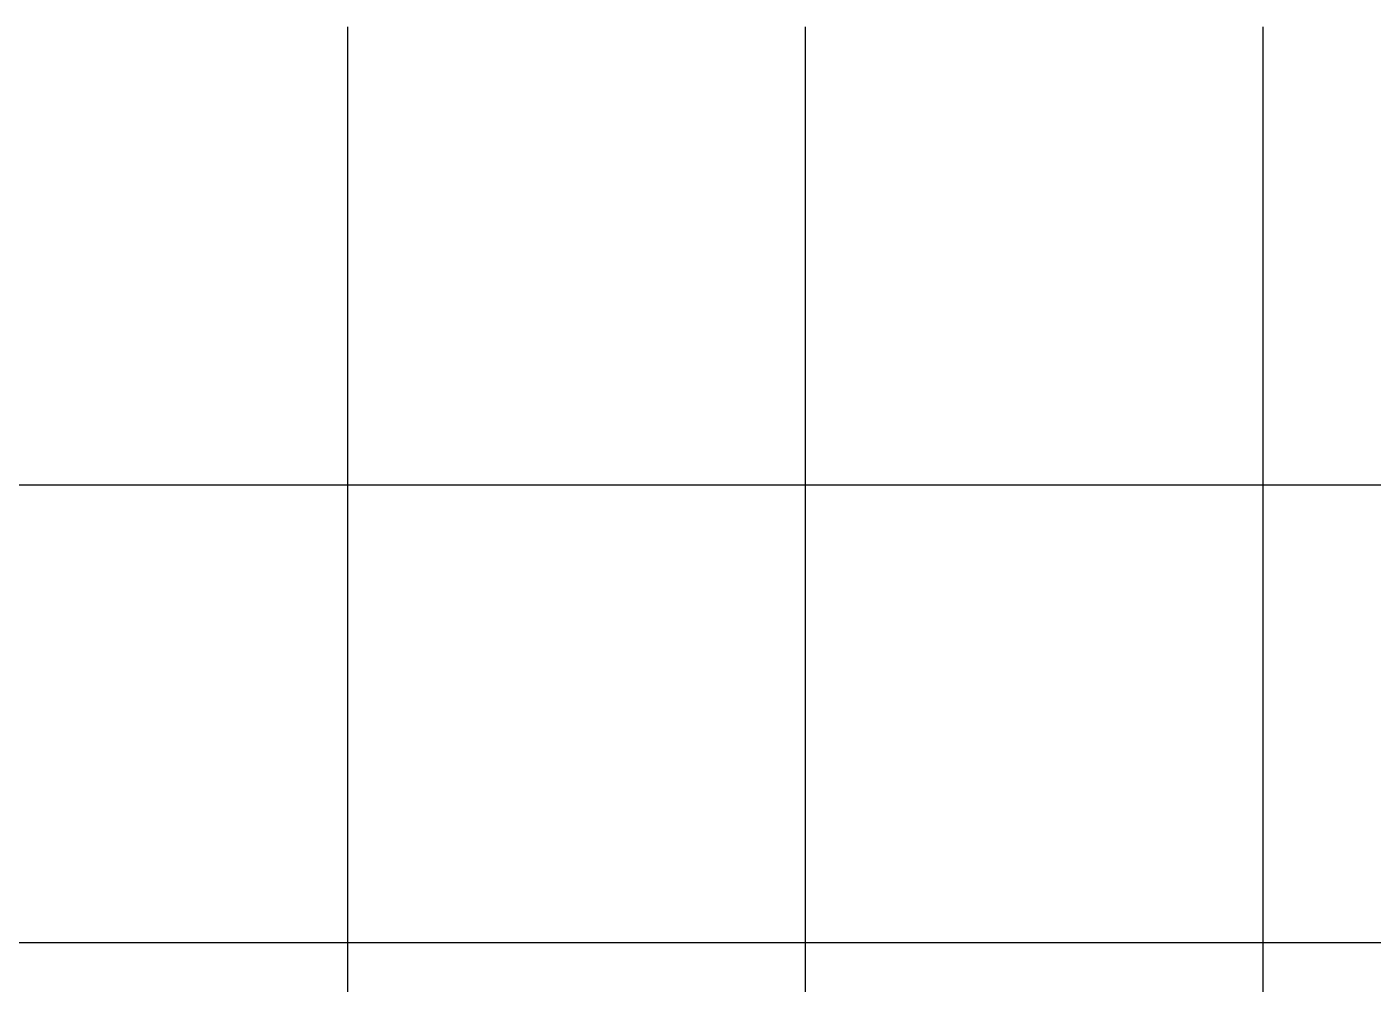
# Model space of a CAD drawing. Extents: x -560814 to 57327, y -29287 to 19916.
# Drawn here: x 25876 to 27640, y -2164 to -910 of the extents above; entities that cross this region are included whole.
import ezdxf

# ---------------------------------------------------------------- set-up
doc = ezdxf.new("R2010")
doc.units = 0
doc.header["$LTSCALE"] = 0.25
doc.linetypes.add('DASHDOT', pattern=[25.4, 12.7, -6.35, 0, -6.35])
doc.layers.add('01-First Floor$0$FALSE CEILING', color=251, linetype='Continuous')
doc.layers.add('E-LITE-CLNG-CNDT', color=6, linetype='DASHDOT', lineweight=35)

# ---------------------------------------------------------------- blocks, each defined once
blk = doc.blocks.new('01-First Floor')
at = {"layer": '01-First Floor$0$FALSE CEILING', "linetype": 'Continuous'}
for p, q in [((26296.4, -2710), (26296.4, -910)), ((26896.4, -2710), (26896.4, -910)), ((27496.4, -2710), (27496.4, -910)), ((8296.4, -1510), (48976, -1510)), ((8296.4, -2110), (48976, -2110))]:
    blk.add_line(p, q, dxfattribs=at)

msp = doc.modelspace()

# ---------------------------------------------------------------- block references
at = {"layer": 'E-LITE-CLNG-CNDT'}
msp.add_blockref('01-First Floor', (0, 0), dxfattribs=at)

doc.saveas('drawing.dxf')
